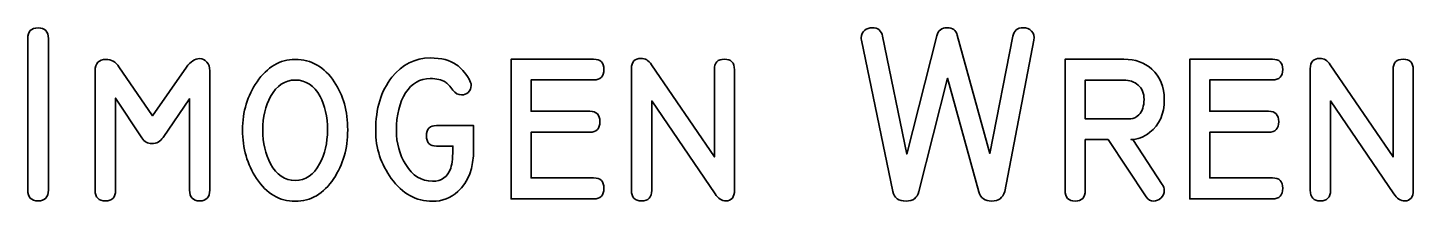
# Model space of a CAD drawing. Header units: inches. Extents: x 59 to 183, y -61 to -46.
import ezdxf

# ---------------------------------------------------------------- set-up
doc = ezdxf.new("R2010")
doc.units = ezdxf.units.IN
doc.header["$MEASUREMENT"] = 0
doc.layers.add('Layer 1', color=7, linetype='Continuous')

# ---------------------------------------------------------------- blocks, each defined once
blk = doc.blocks.new('block 2')
at = {"layer": 'Layer 1', "color": 7, "lineweight": 35}
for points, knots in [([(61.19, -60.46), (61.19, -61.1), (60.88, -61.43), (60.27, -61.43), (59.65, -61.43), (59.34, -61.1), (59.34, -60.46), (59.34, -60.46), (59.34, -46.89), (59.34, -46.89), (59.34, -46.25), (59.65, -45.94), (60.27, -45.94), (60.88, -45.94), (61.19, -46.25), (61.19, -46.89), (61.19, -46.89), (61.19, -60.46), (61.19, -60.46)], [0, 0, 0, 0, 1, 1, 1, 2, 2, 2, 3, 3, 3, 4, 4, 4, 5, 5, 5, 6, 6, 6, 6]), ([(149.31, -47.05), (149.31, -47.05), (146.69, -60.59), (146.69, -60.59), (146.52, -61.16), (146.14, -61.45), (145.53, -61.45), (144.92, -61.45), (144.54, -61.17), (144.38, -60.62), (144.38, -60.62), (141.59, -50.45), (141.59, -50.45), (141.59, -50.45), (139.02, -60.59), (139.02, -60.59), (138.87, -61.16), (138.48, -61.45), (137.87, -61.45), (137.2, -61.45), (136.81, -61.16), (136.69, -60.59), (136.69, -60.59), (133.89, -47.05), (133.89, -47.05), (133.87, -46.97), (133.87, -46.89), (133.87, -46.82), (133.87, -46.55), (133.97, -46.33), (134.16, -46.16), (134.36, -46), (134.59, -45.92), (134.84, -45.92), (135.36, -45.92), (135.67, -46.17), (135.77, -46.68), (135.77, -46.68), (137.93, -57.24), (137.93, -57.24), (137.93, -57.24), (140.62, -46.64), (140.62, -46.64), (140.74, -46.16), (141.05, -45.92), (141.54, -45.92), (142.03, -45.92), (142.33, -46.14), (142.45, -46.59), (142.45, -46.59), (145.37, -57.18), (145.37, -57.18), (145.37, -57.18), (147.43, -46.68), (147.43, -46.68), (147.53, -46.17), (147.83, -45.92), (148.33, -45.92), (148.64, -45.92), (148.89, -46.02), (149.09, -46.23), (149.3, -46.44), (149.37, -46.71), (149.31, -47.05)], [0, 0, 0, 0, 1, 1, 1, 2, 2, 2, 3, 3, 3, 4, 4, 4, 5, 5, 5, 6, 6, 6, 7, 7, 7, 8, 8, 8, 9, 9, 9, 10, 10, 10, 11, 11, 11, 12, 12, 12, 13, 13, 13, 14, 14, 14, 15, 15, 15, 16, 16, 16, 17, 17, 17, 18, 18, 18, 19, 19, 19, 20, 20, 20, 21, 21, 21, 21]), ([(75.62, -60.46), (75.62, -61.1), (75.32, -61.43), (74.71, -61.43), (74.11, -61.43), (73.81, -61.1), (73.81, -60.46), (73.81, -60.46), (73.81, -52.28), (73.81, -52.28), (73.81, -52.28), (71.44, -55.74), (71.44, -55.74), (71.18, -56.11), (70.85, -56.3), (70.45, -56.3), (70.07, -56.3), (69.77, -56.13), (69.54, -55.78), (69.54, -55.78), (67.2, -52.22), (67.2, -52.22), (67.2, -52.22), (67.2, -60.48), (67.2, -60.48), (67.2, -61.11), (66.89, -61.43), (66.29, -61.43), (65.68, -61.43), (65.37, -61.11), (65.37, -60.48), (65.37, -60.48), (65.37, -49.78), (65.37, -49.78), (65.37, -49.1), (65.69, -48.76), (66.34, -48.76), (66.81, -48.76), (67.2, -48.98), (67.5, -49.43), (67.5, -49.43), (70.49, -53.81), (70.49, -53.81), (70.49, -53.81), (73.53, -49.46), (73.53, -49.46), (73.9, -48.95), (74.29, -48.69), (74.71, -48.69), (74.97, -48.69), (75.18, -48.79), (75.36, -49), (75.53, -49.2), (75.62, -49.46), (75.62, -49.78), (75.62, -49.78), (75.62, -60.46), (75.62, -60.46)], [0, 0, 0, 0, 1, 1, 1, 2, 2, 2, 3, 3, 3, 4, 4, 4, 5, 5, 5, 6, 6, 6, 7, 7, 7, 8, 8, 8, 9, 9, 9, 10, 10, 10, 11, 11, 11, 12, 12, 12, 13, 13, 13, 14, 14, 14, 15, 15, 15, 16, 16, 16, 17, 17, 17, 18, 18, 18, 19, 19, 19, 19]), ([(87.95, -55.08), (87.95, -56.74), (87.53, -58.19), (86.7, -59.44), (85.8, -60.8), (84.65, -61.47), (83.25, -61.47), (81.85, -61.47), (80.7, -60.79), (79.79, -59.42), (78.97, -58.17), (78.55, -56.72), (78.55, -55.08), (78.55, -53.44), (78.98, -52), (79.84, -50.77), (80.76, -49.43), (81.89, -48.76), (83.25, -48.76), (84.69, -48.76), (85.86, -49.43), (86.75, -50.77), (87.55, -51.97), (87.95, -53.41), (87.95, -55.08)], [0, 0, 0, 0, 1, 1, 1, 2, 2, 2, 3, 3, 3, 4, 4, 4, 5, 5, 5, 6, 6, 6, 7, 7, 7, 8, 8, 8, 8]), ([(99.21, -56.78), (99.21, -58.49), (98.74, -59.76), (97.81, -60.59), (97.15, -61.18), (96.39, -61.47), (95.53, -61.47), (94.07, -61.47), (92.84, -60.79), (91.85, -59.42), (90.92, -58.15), (90.45, -56.72), (90.45, -55.13), (90.45, -53.17), (90.93, -51.58), (91.9, -50.36), (92.81, -49.21), (93.96, -48.63), (95.33, -48.63), (96.32, -48.63), (97.1, -48.83), (97.68, -49.24), (98.04, -49.48), (98.41, -49.91), (98.8, -50.52), (98.92, -50.72), (98.99, -50.91), (98.99, -51.11), (98.99, -51.35), (98.9, -51.55), (98.73, -51.71), (98.55, -51.87), (98.35, -51.94), (98.13, -51.94), (97.83, -51.94), (97.57, -51.8), (97.36, -51.52), (97.09, -51.15), (96.86, -50.91), (96.66, -50.77), (96.34, -50.58), (95.9, -50.48), (95.33, -50.48), (94.41, -50.48), (93.68, -50.9), (93.13, -51.75), (92.58, -52.6), (92.3, -53.73), (92.3, -55.13), (92.3, -56.27), (92.58, -57.29), (93.14, -58.18), (93.75, -59.17), (94.55, -59.67), (95.53, -59.67), (96.34, -59.67), (96.89, -59.27), (97.16, -58.49), (97.29, -58.09), (97.36, -57.43), (97.36, -56.53), (97.36, -56.53), (95.89, -56.53), (95.89, -56.53), (95.29, -56.53), (94.99, -56.22), (94.99, -55.6), (94.99, -54.99), (95.29, -54.68), (95.89, -54.68), (95.89, -54.68), (99.21, -54.68), (99.21, -54.68), (99.21, -54.68), (99.21, -56.78), (99.21, -56.78)], [0, 0, 0, 0, 1, 1, 1, 2, 2, 2, 3, 3, 3, 4, 4, 4, 5, 5, 5, 6, 6, 6, 7, 7, 7, 8, 8, 8, 9, 9, 9, 10, 10, 10, 11, 11, 11, 12, 12, 12, 13, 13, 13, 14, 14, 14, 15, 15, 15, 16, 16, 16, 17, 17, 17, 18, 18, 18, 19, 19, 19, 20, 20, 20, 21, 21, 21, 22, 22, 22, 23, 23, 23, 24, 24, 24, 25, 25, 25, 25]), ([(109.94, -61.25), (109.94, -61.25), (102.55, -61.25), (102.55, -61.25), (102.55, -61.25), (102.55, -48.74), (102.55, -48.74), (102.55, -48.74), (109.94, -48.74), (109.94, -48.74), (110.55, -48.74), (110.86, -49.05), (110.86, -49.66), (110.86, -50.28), (110.55, -50.59), (109.94, -50.59), (109.94, -50.59), (104.34, -50.59), (104.34, -50.59), (104.34, -50.59), (104.34, -53.41), (104.34, -53.41), (104.34, -53.41), (109.6, -53.41), (109.6, -53.41), (110.2, -53.41), (110.5, -53.72), (110.5, -54.34), (110.5, -54.97), (110.2, -55.29), (109.6, -55.29), (109.6, -55.29), (104.34, -55.29), (104.34, -55.29), (104.34, -55.29), (104.34, -59.37), (104.34, -59.37), (104.34, -59.37), (109.94, -59.37), (109.94, -59.37), (110.55, -59.37), (110.86, -59.68), (110.86, -60.3), (110.86, -60.93), (110.55, -61.25), (109.94, -61.25)], [0, 0, 0, 0, 1, 1, 1, 2, 2, 2, 3, 3, 3, 4, 4, 4, 5, 5, 5, 6, 6, 6, 7, 7, 7, 8, 8, 8, 9, 9, 9, 10, 10, 10, 11, 11, 11, 12, 12, 12, 13, 13, 13, 14, 14, 14, 15, 15, 15, 15]), ([(122.53, -60.46), (122.53, -61.1), (122.28, -61.43), (121.76, -61.43), (121.4, -61.43), (121.08, -61.22), (120.79, -60.8), (120.79, -60.8), (115.13, -52.48), (115.13, -52.48), (115.13, -52.48), (115.13, -60.49), (115.13, -60.49), (115.13, -61.11), (114.83, -61.43), (114.23, -61.43), (113.62, -61.43), (113.32, -61.11), (113.32, -60.48), (113.32, -60.48), (113.32, -49.59), (113.32, -49.59), (113.32, -48.98), (113.61, -48.67), (114.18, -48.67), (114.54, -48.67), (114.85, -48.86), (115.11, -49.24), (115.11, -49.24), (120.73, -57.5), (120.73, -57.5), (120.73, -57.5), (120.73, -49.69), (120.73, -49.69), (120.73, -49.05), (121.03, -48.74), (121.63, -48.74), (122.23, -48.74), (122.53, -49.05), (122.53, -49.69), (122.53, -49.69), (122.53, -60.46), (122.53, -60.46)], [0, 0, 0, 0, 1, 1, 1, 2, 2, 2, 3, 3, 3, 4, 4, 4, 5, 5, 5, 6, 6, 6, 7, 7, 7, 8, 8, 8, 9, 9, 9, 10, 10, 10, 11, 11, 11, 12, 12, 12, 13, 13, 13, 14, 14, 14, 14]), ([(160.96, -52.35), (160.96, -53.65), (160.53, -54.62), (159.67, -55.29), (159.1, -55.72), (158.54, -55.94), (157.98, -55.94), (157.98, -55.94), (158.15, -55.94), (158.15, -55.94), (158.15, -55.94), (160.77, -59.97), (160.77, -59.97), (160.9, -60.13), (160.96, -60.31), (160.96, -60.51), (160.96, -60.76), (160.86, -60.98), (160.67, -61.17), (160.47, -61.36), (160.25, -61.45), (160.01, -61.45), (159.74, -61.45), (159.52, -61.32), (159.33, -61.07), (159.33, -61.07), (155.93, -55.94), (155.93, -55.94), (155.93, -55.94), (153.89, -55.94), (153.89, -55.94), (153.89, -55.94), (153.89, -60.5), (153.89, -60.5), (153.89, -61.13), (153.59, -61.45), (152.99, -61.45), (152.39, -61.45), (152.09, -61.13), (152.09, -60.5), (152.09, -60.5), (152.09, -48.74), (152.09, -48.74), (152.09, -48.74), (157.35, -48.74), (157.35, -48.74), (158.36, -48.74), (159.19, -49.04), (159.85, -49.64), (160.59, -50.3), (160.96, -51.21), (160.96, -52.35)], [0, 0, 0, 0, 1, 1, 1, 2, 2, 2, 3, 3, 3, 4, 4, 4, 5, 5, 5, 6, 6, 6, 7, 7, 7, 8, 8, 8, 9, 9, 9, 10, 10, 10, 11, 11, 11, 12, 12, 12, 13, 13, 13, 14, 14, 14, 15, 15, 15, 16, 16, 16, 17, 17, 17, 17]), ([(170.62, -61.25), (170.62, -61.25), (163.24, -61.25), (163.24, -61.25), (163.24, -61.25), (163.24, -48.74), (163.24, -48.74), (163.24, -48.74), (170.62, -48.74), (170.62, -48.74), (171.24, -48.74), (171.55, -49.05), (171.55, -49.66), (171.55, -50.28), (171.24, -50.59), (170.62, -50.59), (170.62, -50.59), (165.02, -50.59), (165.02, -50.59), (165.02, -50.59), (165.02, -53.41), (165.02, -53.41), (165.02, -53.41), (170.28, -53.41), (170.28, -53.41), (170.89, -53.41), (171.19, -53.72), (171.19, -54.34), (171.19, -54.97), (170.89, -55.29), (170.28, -55.29), (170.28, -55.29), (165.02, -55.29), (165.02, -55.29), (165.02, -55.29), (165.02, -59.37), (165.02, -59.37), (165.02, -59.37), (170.62, -59.37), (170.62, -59.37), (171.24, -59.37), (171.55, -59.68), (171.55, -60.3), (171.55, -60.93), (171.24, -61.25), (170.62, -61.25)], [0, 0, 0, 0, 1, 1, 1, 2, 2, 2, 3, 3, 3, 4, 4, 4, 5, 5, 5, 6, 6, 6, 7, 7, 7, 8, 8, 8, 9, 9, 9, 10, 10, 10, 11, 11, 11, 12, 12, 12, 13, 13, 13, 14, 14, 14, 15, 15, 15, 15]), ([(183.22, -60.46), (183.22, -61.1), (182.97, -61.43), (182.45, -61.43), (182.09, -61.43), (181.76, -61.22), (181.48, -60.8), (181.48, -60.8), (175.82, -52.48), (175.82, -52.48), (175.82, -52.48), (175.82, -60.49), (175.82, -60.49), (175.82, -61.11), (175.52, -61.43), (174.91, -61.43), (174.31, -61.43), (174.01, -61.11), (174.01, -60.48), (174.01, -60.48), (174.01, -49.59), (174.01, -49.59), (174.01, -48.98), (174.3, -48.67), (174.87, -48.67), (175.23, -48.67), (175.54, -48.86), (175.79, -49.24), (175.79, -49.24), (181.42, -57.5), (181.42, -57.5), (181.42, -57.5), (181.42, -49.69), (181.42, -49.69), (181.42, -49.05), (181.72, -48.74), (182.32, -48.74), (182.92, -48.74), (183.22, -49.05), (183.22, -49.69), (183.22, -49.69), (183.22, -60.46), (183.22, -60.46)], [0, 0, 0, 0, 1, 1, 1, 2, 2, 2, 3, 3, 3, 4, 4, 4, 5, 5, 5, 6, 6, 6, 7, 7, 7, 8, 8, 8, 9, 9, 9, 10, 10, 10, 11, 11, 11, 12, 12, 12, 13, 13, 13, 14, 14, 14, 14]), ([(86.14, -55.08), (86.14, -53.89), (85.92, -52.89), (85.48, -52.08), (84.96, -51.1), (84.21, -50.61), (83.25, -50.61), (82.33, -50.61), (81.6, -51.1), (81.06, -52.08), (80.59, -52.92), (80.36, -53.92), (80.36, -55.08), (80.36, -56.24), (80.59, -57.25), (81.06, -58.11), (81.59, -59.1), (82.32, -59.6), (83.25, -59.6), (84.18, -59.6), (84.91, -59.1), (85.44, -58.11), (85.91, -57.25), (86.14, -56.24), (86.14, -55.08)], [0, 0, 0, 0, 1, 1, 1, 2, 2, 2, 3, 3, 3, 4, 4, 4, 5, 5, 5, 6, 6, 6, 7, 7, 7, 8, 8, 8, 8]), ([(159.15, -52.35), (159.15, -51.79), (158.98, -51.37), (158.62, -51.06), (158.27, -50.76), (157.84, -50.61), (157.35, -50.61), (157.35, -50.61), (153.89, -50.61), (153.89, -50.61), (153.89, -50.61), (153.89, -54.09), (153.89, -54.09), (153.89, -54.09), (157.98, -54.09), (157.98, -54.09), (158.21, -54.09), (158.44, -53.97), (158.68, -53.73), (159, -53.4), (159.15, -52.94), (159.15, -52.35)], [0, 0, 0, 0, 1, 1, 1, 2, 2, 2, 3, 3, 3, 4, 4, 4, 5, 5, 5, 6, 6, 6, 7, 7, 7, 7])]:
    blk.add_open_spline(points, degree=3, knots=knots, dxfattribs=at)

msp = doc.modelspace()

# ---------------------------------------------------------------- block references
at = {"layer": 'Layer 1'}
msp.add_blockref('block 2', (0, 0), dxfattribs=at)

doc.saveas('drawing.dxf')
